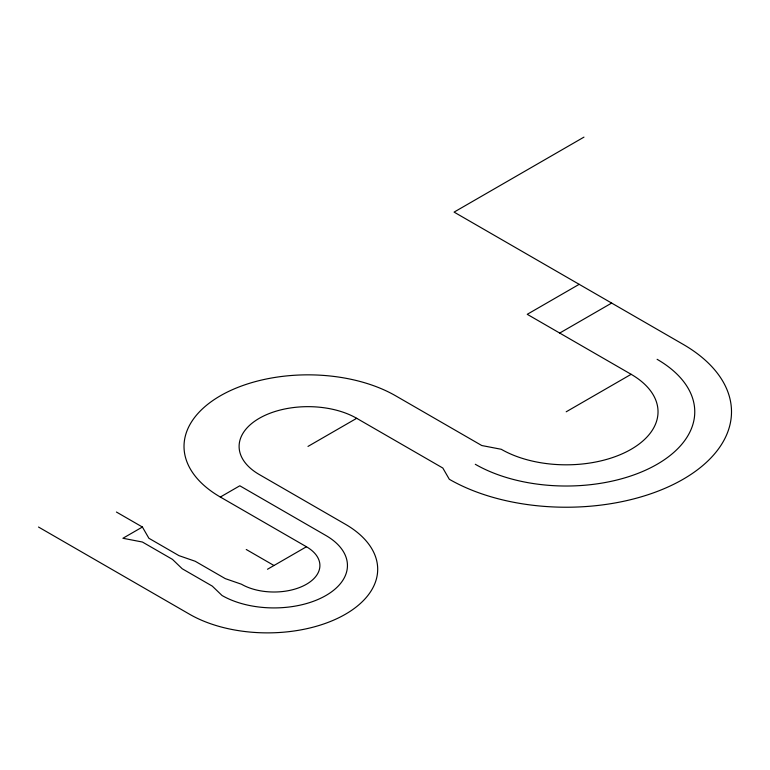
<?xml version="1.0" encoding="UTF-8"?>
<svg xmlns="http://www.w3.org/2000/svg" width="770" height="770" viewBox="0 0 770 770"><rect width="100%" height="100%" fill="white"/><g stroke="black" fill="none" stroke-linecap="round" stroke-linejoin="round"><path stroke-width="1.16" d="M583.968 137.118L454.088 212.106L683.086 344.315A165.3 95.432 0 0 1 683.086 479.277A165.3 95.432 0 0 1 449.314 479.277L442.817 468.025L356.693 418.303A68.877 39.761 0 0 0 259.288 418.303A68.877 39.761 0 0 0 259.288 474.541L345.412 524.264A110.197 63.621 0 0 1 345.412 614.239A110.197 63.621 0 0 1 189.564 614.239L38.5 527.026M220.326 497.035L306.45 546.758A45.921 26.507 0 0 1 306.45 584.247A45.921 26.507 0 0 1 241.52 584.247L225.283 578.626L195.205 561.263L178.967 555.642L148.889 538.269L142.402 527.026L122.921 538.269L142.402 542.022L172.48 559.386L182.22 568.76L212.299 586.124L222.039 595.499A73.468 42.417 0 0 0 325.931 595.499A73.468 42.417 0 0 0 325.931 535.516L239.807 485.783L220.326 497.035A123.98 71.581 0 0 1 220.326 395.809A123.98 71.581 0 0 1 395.655 395.809L481.779 445.532L501.26 449.285A91.832 53.024 0 0 0 631.14 449.285A91.832 53.024 0 0 0 631.14 374.307L527.238 314.314L579.184 284.322M307.99 446.417L356.693 418.303M559.703 333.064L611.659 303.072M267.488 569.251L306.45 546.758M566.2 411.796L631.14 374.307M246.246 549.491L273.985 565.507M116.424 512.031L142.402 527.026M657.108 359.311A128.571 74.228 0 0 1 657.108 464.281A128.571 74.228 0 0 1 475.292 464.281"/></g></svg>
